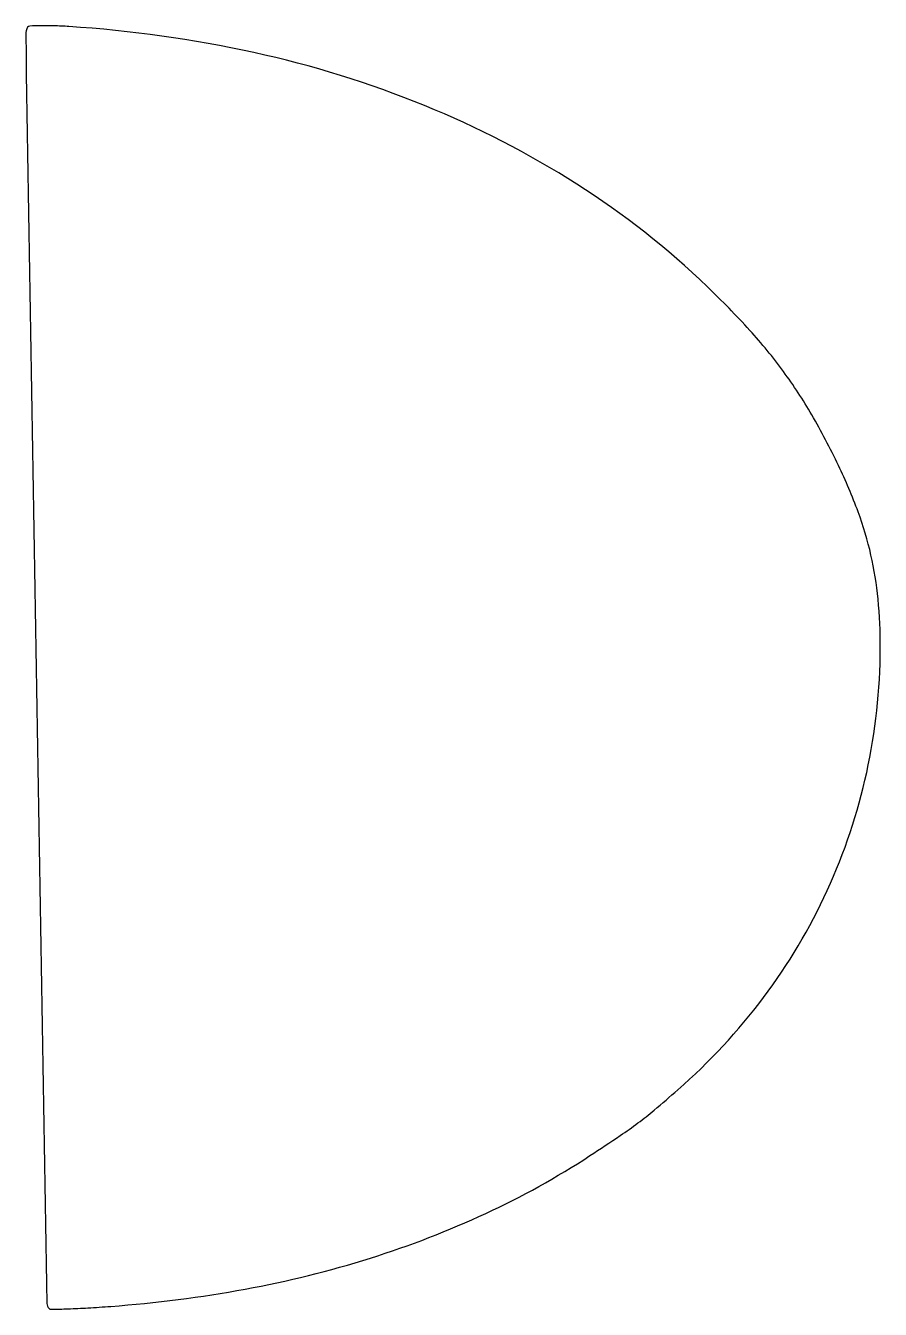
# Model space of a CAD drawing. Extents: x 0 to 220, y 0 to 331.
import ezdxf

# ---------------------------------------------------------------- set-up
doc = ezdxf.new("R2010")
doc.units = 0

msp = doc.modelspace()

# ---------------------------------------------------------------- linework, layer by layer
msp.add_lwpolyline([(0.728168, 330.349255, 0.140842), (0.226673, 328.487852, 0.00001), (2.952404, 165.226932, 0.000008), (5.687803, 1.733012, 0.194564), (6.243069, 0.423597, 0.206067), (6.773198, 0.2125, 0.001848), (11.154529, 0.34918, 0.005934), (16.234327, 0.58684, 0.00375), (22.154348, 0.978846, 0.026837), (56.769912, 5.408716, 0.030948), (89.066728, 13.408835, 0.032418), (118.750038, 24.905095, 0.036268), (145.554019, 39.78658, 0.002992), (153.379321, 44.973097, 0.012912), (157.930544, 48.202503, 0.014364), (162.080725, 51.501773, 0.004327), (168.199476, 56.750867, 0.052231), (190.259114, 80.490584, 0.053672), (206.689346, 108.080047, 0.053797), (216.842125, 138.473484, 0.052939), (220.350847, 170.5, 0.024499), (219.774477, 183.118255, 0.032632), (217.94788, 194.445933, 0.032223), (214.639775, 205.55026, 0.023005), (209.587991, 217.5, 0.019876), (202.69399, 230.559386, 0.026859), (195.387016, 241.732475, 0.026088), (186.751703, 252.301667, 0.017235), (175.812244, 263.545756, 0.049586), (142.204223, 289.9305, 0.044926), (102.960023, 310.196649, 0.04297), (58.998888, 323.844222, 0.037695), (11.37036, 330.545071, 0.008112), (7.450882, 330.734118, 0.012593), (4.065739, 330.757094, 0.006839), (1.262397, 330.667146, 0.250563)], format="xyb", close=True)

doc.saveas('drawing.dxf')
